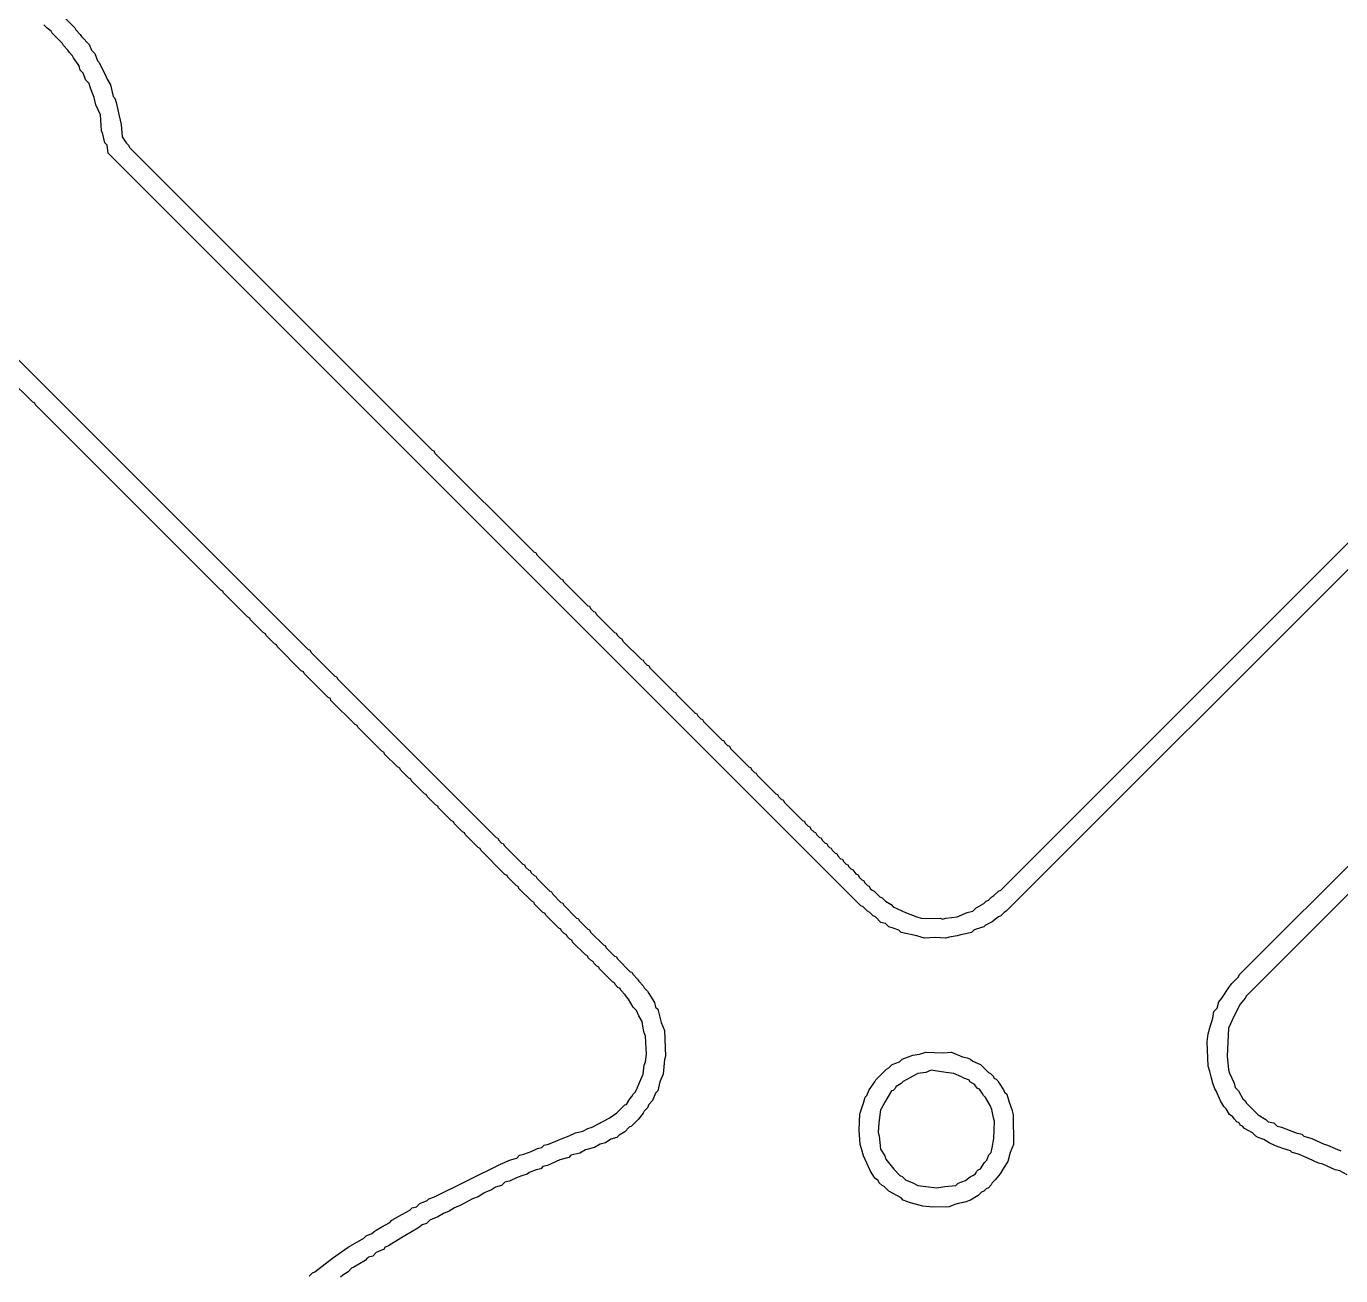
# Model space of a CAD drawing. Header units: millimetres. Extents: x 95 to 305, y 96 to 295.
# Drawn here: x 180.17 to 208.76, y 218.81 to 245.98 of the extents above; entities that cross this region are included whole.
import ezdxf

# ---------------------------------------------------------------- set-up
doc = ezdxf.new("R2010")
doc.units = ezdxf.units.MM
doc.layers.add('BottomOverlay', color=54, linetype='Continuous')

msp = doc.modelspace()

# ---------------------------------------------------------------- linework, layer by layer
at = {"layer": 'BottomOverlay'}
for p, q in [((180.942, 246.226), (181.222, 245.946)), ((180.626, 245.934), (180.553, 246.007)), ((180.711, 245.873), (180.626, 245.934)), ((180.735, 245.825), (180.711, 245.873)), ((181.222, 245.946), (181.246, 245.898)), ((181.246, 245.898), (181.344, 245.8)), ((180.954, 245.606), (180.735, 245.825)), ((180.979, 245.557), (180.954, 245.606)), ((181.344, 245.8), (181.368, 245.752)), ((181.368, 245.752), (181.538, 245.581)), ((181.538, 245.581), (181.587, 245.46)), ((181.076, 245.46), (180.979, 245.557)), ((181.1, 245.411), (181.076, 245.46)), ((181.173, 245.338), (181.1, 245.411)), ((181.198, 245.289), (181.173, 245.338)), ((181.587, 245.46), (181.66, 245.387)), ((181.66, 245.387), (181.721, 245.228)), ((181.319, 245.119), (181.198, 245.289)), ((181.344, 245.022), (181.319, 245.119)), ((181.405, 244.961), (181.344, 245.022)), ((181.721, 245.228), (181.758, 245.192)), ((181.758, 245.192), (181.904, 244.876)), ((181.465, 244.803), (181.405, 244.961)), ((181.538, 244.73), (181.465, 244.803)), ((181.563, 244.632), (181.538, 244.73)), ((181.904, 244.876), (181.928, 244.827)), ((181.928, 244.827), (182.001, 244.705)), ((181.648, 244.425), (181.563, 244.632)), ((182.001, 244.705), (182.062, 244.45)), ((182.062, 244.45), (182.098, 244.413)), ((181.685, 244.267), (181.648, 244.425)), ((181.782, 244.048), (181.685, 244.267)), ((182.098, 244.413), (182.123, 244.316)), ((182.123, 244.316), (182.159, 244.158)), ((182.159, 244.158), (182.183, 244.06)), ((181.806, 243.707), (181.782, 244.048)), ((182.183, 244.06), (182.208, 243.938)), ((182.208, 243.938), (182.232, 243.841)), ((181.831, 243.634), (181.806, 243.707)), ((181.879, 243.44), (181.831, 243.634)), ((182.232, 243.841), (182.256, 243.573)), ((181.928, 243.391), (181.879, 243.44)), ((181.952, 243.22), (181.928, 243.391)), ((182.256, 243.573), (182.342, 243.44)), ((182.342, 243.44), (182.39, 243.391)), ((182.39, 243.391), (182.415, 243.342)), ((182.415, 243.342), (188.999, 236.758)), ((201.363, 227.193), (217.658, 243.488)), ((198.321, 226.852), (181.952, 243.22)), ((217.914, 243.16), (201.485, 226.73)), ((206.559, 225.355), (220.981, 239.776)), ((179.397, 239.326), (186.297, 232.426)), ((180.309, 237.805), (179.786, 238.328)), ((220.19, 238.377), (206.706, 224.893)), ((180.358, 237.781), (180.309, 237.805)), ((180.37, 237.744), (180.358, 237.781)), ((184.398, 233.716), (180.37, 237.744)), ((188.999, 236.758), (189.035, 236.746)), ((189.035, 236.746), (189.059, 236.697)), ((189.059, 236.697), (191.213, 234.543)), ((191.213, 234.543), (191.25, 234.531)), ((191.25, 234.531), (191.274, 234.483)), ((191.274, 234.483), (191.798, 233.959)), ((191.798, 233.959), (191.834, 233.947)), ((191.834, 233.947), (191.858, 233.898)), ((191.858, 233.898), (192.382, 233.375)), ((184.447, 233.692), (184.398, 233.716)), ((184.459, 233.655), (184.447, 233.692)), ((184.983, 233.132), (184.459, 233.655)), ((192.382, 233.375), (192.418, 233.363)), ((192.418, 233.363), (192.443, 233.314)), ((192.443, 233.314), (192.503, 233.253)), ((185.031, 233.107), (184.983, 233.132)), ((185.043, 233.071), (185.031, 233.107)), ((185.323, 232.791), (185.043, 233.071)), ((192.503, 233.253), (192.54, 233.241)), ((192.54, 233.241), (192.564, 233.193)), ((192.564, 233.193), (192.966, 232.791)), ((185.372, 232.767), (185.323, 232.791)), ((185.384, 232.73), (185.372, 232.767)), ((185.567, 232.548), (185.384, 232.73)), ((192.966, 232.791), (193.002, 232.779)), ((193.002, 232.779), (193.027, 232.73)), ((193.027, 232.73), (193.088, 232.669)), ((185.615, 232.523), (185.567, 232.548)), ((185.628, 232.487), (185.615, 232.523)), ((186.151, 231.963), (185.628, 232.487)), ((193.088, 232.669), (193.124, 232.657)), ((193.124, 232.657), (193.148, 232.608)), ((193.148, 232.608), (193.55, 232.207)), ((186.297, 232.426), (186.333, 232.414)), ((186.333, 232.414), (186.358, 232.365)), ((186.358, 232.365), (186.881, 231.842)), ((193.55, 232.207), (193.587, 232.195)), ((193.587, 232.195), (193.611, 232.146)), ((193.611, 232.146), (193.672, 232.085)), ((186.199, 231.939), (186.151, 231.963)), ((186.212, 231.903), (186.199, 231.939)), ((186.735, 231.379), (186.212, 231.903)), ((193.672, 232.085), (193.708, 232.073)), ((193.708, 232.073), (193.733, 232.024)), ((193.733, 232.024), (194.256, 231.501)), ((186.881, 231.842), (186.918, 231.83)), ((186.918, 231.83), (186.942, 231.781)), ((186.942, 231.781), (190.386, 228.337)), ((186.784, 231.355), (186.735, 231.379)), ((186.796, 231.318), (186.784, 231.355)), ((187.319, 230.795), (186.796, 231.318)), ((194.256, 231.501), (194.292, 231.489)), ((194.292, 231.489), (194.317, 231.44)), ((194.317, 231.44), (194.718, 231.039)), ((194.718, 231.039), (194.755, 231.026)), ((194.755, 231.026), (194.779, 230.978)), ((187.368, 230.771), (187.319, 230.795)), ((187.38, 230.734), (187.368, 230.771)), ((187.903, 230.211), (187.38, 230.734)), ((194.779, 230.978), (194.84, 230.917)), ((194.84, 230.917), (194.877, 230.905)), ((194.877, 230.905), (194.901, 230.856)), ((194.901, 230.856), (195.302, 230.454)), ((195.302, 230.454), (195.339, 230.442)), ((195.339, 230.442), (195.363, 230.394)), ((187.952, 230.187), (187.903, 230.211)), ((187.964, 230.15), (187.952, 230.187)), ((188.244, 229.87), (187.964, 230.15)), ((195.363, 230.394), (195.424, 230.333)), ((195.424, 230.333), (195.461, 230.321)), ((195.461, 230.321), (195.485, 230.272)), ((195.485, 230.272), (195.887, 229.87)), ((188.293, 229.846), (188.244, 229.87)), ((195.887, 229.87), (195.923, 229.858)), ((195.923, 229.858), (195.947, 229.809)), ((188.305, 229.809), (188.293, 229.846)), ((188.487, 229.627), (188.305, 229.809)), ((188.536, 229.603), (188.487, 229.627)), ((188.548, 229.566), (188.536, 229.603)), ((195.947, 229.809), (196.008, 229.749)), ((196.008, 229.749), (196.045, 229.736)), ((196.045, 229.736), (196.069, 229.688)), ((196.069, 229.688), (196.471, 229.286)), ((188.828, 229.286), (188.548, 229.566)), ((188.877, 229.262), (188.828, 229.286)), ((196.471, 229.286), (196.507, 229.274)), ((188.889, 229.225), (188.877, 229.262)), ((189.072, 229.043), (188.889, 229.225)), ((189.12, 229.018), (189.072, 229.043)), ((189.132, 228.982), (189.12, 229.018)), ((196.507, 229.274), (196.532, 229.225)), ((196.532, 229.225), (196.592, 229.164)), ((196.592, 229.164), (196.629, 229.152)), ((196.629, 229.152), (196.653, 229.104)), ((196.653, 229.104), (197.055, 228.702)), ((189.412, 228.702), (189.132, 228.982)), ((189.461, 228.678), (189.412, 228.702)), ((189.473, 228.641), (189.461, 228.678)), ((189.656, 228.459), (189.473, 228.641)), ((189.704, 228.434), (189.656, 228.459)), ((189.717, 228.398), (189.704, 228.434)), ((197.055, 228.702), (197.091, 228.69)), ((197.091, 228.69), (197.116, 228.641)), ((197.116, 228.641), (197.177, 228.58)), ((197.177, 228.58), (197.213, 228.568)), ((197.213, 228.568), (197.237, 228.519)), ((197.237, 228.519), (197.298, 228.459)), ((197.298, 228.459), (197.335, 228.446)), ((197.335, 228.446), (197.359, 228.398)), ((189.996, 228.118), (189.717, 228.398)), ((190.386, 228.337), (190.422, 228.325)), ((190.422, 228.325), (190.447, 228.276)), ((190.447, 228.276), (190.508, 228.215)), ((190.508, 228.215), (190.544, 228.203)), ((190.544, 228.203), (190.568, 228.154)), ((190.568, 228.154), (190.97, 227.753)), ((197.359, 228.398), (197.42, 228.337)), ((197.42, 228.337), (197.457, 228.325)), ((197.457, 228.325), (197.481, 228.276)), ((197.481, 228.276), (197.542, 228.215)), ((197.542, 228.215), (197.578, 228.203)), ((197.578, 228.203), (197.603, 228.154)), ((197.603, 228.154), (197.639, 228.118)), ((190.045, 228.093), (189.996, 228.118)), ((190.057, 228.057), (190.045, 228.093)), ((190.581, 227.534), (190.057, 228.057)), ((197.639, 228.118), (197.676, 228.106)), ((197.676, 228.106), (197.7, 228.057)), ((197.7, 228.057), (197.761, 227.996)), ((197.761, 227.996), (197.797, 227.984)), ((197.797, 227.984), (197.822, 227.935)), ((197.822, 227.935), (197.882, 227.874)), ((197.882, 227.874), (197.919, 227.862)), ((197.919, 227.862), (197.943, 227.814)), ((190.97, 227.753), (191.007, 227.741)), ((191.007, 227.741), (191.031, 227.692)), ((191.031, 227.692), (191.092, 227.631)), ((191.092, 227.631), (191.128, 227.619)), ((191.128, 227.619), (191.153, 227.57)), ((191.153, 227.57), (191.213, 227.509)), ((197.943, 227.814), (198.004, 227.753)), ((198.004, 227.753), (198.041, 227.741)), ((198.041, 227.741), (198.065, 227.692)), ((198.065, 227.692), (198.102, 227.655)), ((198.102, 227.655), (198.15, 227.631)), ((198.15, 227.631), (198.211, 227.546)), ((190.629, 227.509), (190.581, 227.534)), ((190.641, 227.473), (190.629, 227.509)), ((190.824, 227.29), (190.641, 227.473)), ((190.873, 227.266), (190.824, 227.29)), ((191.213, 227.509), (191.25, 227.497)), ((191.25, 227.497), (191.274, 227.448)), ((191.274, 227.448), (191.554, 227.169)), ((198.211, 227.546), (198.26, 227.521)), ((198.26, 227.521), (198.284, 227.473)), ((198.284, 227.473), (198.345, 227.412)), ((198.345, 227.412), (198.381, 227.4)), ((198.381, 227.4), (198.406, 227.351)), ((198.406, 227.351), (198.467, 227.29)), ((198.467, 227.29), (198.503, 227.278)), ((190.885, 227.229), (190.873, 227.266)), ((191.165, 226.95), (190.885, 227.229)), ((191.554, 227.169), (191.591, 227.156)), ((191.591, 227.156), (191.615, 227.108)), ((191.615, 227.108), (191.798, 226.925)), ((198.503, 227.278), (198.527, 227.229)), ((198.527, 227.229), (198.564, 227.193)), ((198.564, 227.193), (198.613, 227.169)), ((198.613, 227.169), (198.734, 227.047)), ((198.734, 227.047), (198.783, 227.023)), ((198.783, 227.023), (198.856, 226.95)), ((201.095, 226.974), (201.168, 227.047)), ((201.168, 227.047), (201.217, 227.071)), ((201.217, 227.071), (201.314, 227.169)), ((201.314, 227.169), (201.363, 227.193)), ((191.213, 226.925), (191.165, 226.95)), ((191.226, 226.889), (191.213, 226.925)), ((191.408, 226.706), (191.226, 226.889)), ((191.798, 226.925), (191.834, 226.913)), ((191.834, 226.913), (191.858, 226.864)), ((191.858, 226.864), (192.138, 226.584)), ((198.369, 226.828), (198.321, 226.852)), ((198.467, 226.73), (198.369, 226.828)), ((198.515, 226.706), (198.467, 226.73)), ((198.856, 226.95), (198.978, 226.876)), ((198.978, 226.876), (199.026, 226.828)), ((199.026, 226.828), (199.294, 226.706)), ((200.633, 226.706), (200.755, 226.73)), ((200.755, 226.73), (200.828, 226.803)), ((200.828, 226.803), (200.998, 226.901)), ((200.998, 226.901), (201.047, 226.95)), ((201.047, 226.95), (201.095, 226.974)), ((201.485, 226.73), (201.436, 226.706)), ((191.457, 226.682), (191.408, 226.706)), ((191.469, 226.645), (191.457, 226.682)), ((191.749, 226.365), (191.469, 226.645)), ((192.138, 226.584), (192.175, 226.572)), ((192.175, 226.572), (192.199, 226.524)), ((192.199, 226.524), (192.382, 226.341)), ((198.588, 226.633), (198.515, 226.706)), ((198.637, 226.609), (198.588, 226.633)), ((198.759, 226.487), (198.637, 226.609)), ((198.856, 226.463), (198.759, 226.487)), ((198.929, 226.39), (198.856, 226.463)), ((199.294, 226.706), (199.538, 226.609)), ((199.538, 226.609), (199.635, 226.584)), ((199.635, 226.584), (199.866, 226.572)), ((199.866, 226.572), (200.049, 226.584)), ((200.049, 226.584), (200.097, 226.56)), ((200.097, 226.56), (200.17, 226.584)), ((200.17, 226.584), (200.414, 226.609)), ((200.414, 226.609), (200.633, 226.706)), ((201.18, 226.499), (201.034, 226.426)), ((201.314, 226.609), (201.18, 226.499)), ((201.363, 226.633), (201.314, 226.609)), ((201.436, 226.706), (201.363, 226.633)), ((191.798, 226.341), (191.749, 226.365)), ((191.81, 226.305), (191.798, 226.341)), ((191.871, 226.244), (191.81, 226.305)), ((191.919, 226.219), (191.871, 226.244)), ((191.931, 226.183), (191.919, 226.219)), ((191.992, 226.122), (191.931, 226.183)), ((192.382, 226.341), (192.418, 226.329)), ((192.418, 226.329), (192.443, 226.28)), ((192.443, 226.28), (192.722, 226)), ((199.026, 226.365), (198.929, 226.39)), ((199.148, 226.317), (199.026, 226.365)), ((199.197, 226.268), (199.148, 226.317)), ((199.538, 226.195), (199.197, 226.268)), ((199.635, 226.171), (199.538, 226.195)), ((199.708, 226.146), (199.635, 226.171)), ((199.939, 226.158), (199.708, 226.146)), ((200.17, 226.146), (199.939, 226.158)), ((200.243, 226.171), (200.17, 226.146)), ((200.414, 226.195), (200.243, 226.171)), ((200.487, 226.219), (200.414, 226.195)), ((200.633, 226.244), (200.487, 226.219)), ((200.73, 226.268), (200.633, 226.244)), ((200.779, 226.317), (200.73, 226.268)), ((200.828, 226.341), (200.779, 226.317)), ((200.998, 226.39), (200.828, 226.341)), ((201.034, 226.426), (200.998, 226.39)), ((192.041, 226.098), (191.992, 226.122)), ((192.053, 226.061), (192.041, 226.098)), ((192.333, 225.781), (192.053, 226.061)), ((192.722, 226), (192.759, 225.988)), ((192.759, 225.988), (192.783, 225.939)), ((192.783, 225.939), (192.966, 225.757)), ((192.382, 225.757), (192.333, 225.781)), ((192.394, 225.72), (192.382, 225.757)), ((192.455, 225.66), (192.394, 225.72)), ((192.503, 225.635), (192.455, 225.66)), ((192.516, 225.599), (192.503, 225.635)), ((192.576, 225.538), (192.516, 225.599)), ((192.966, 225.757), (193.002, 225.745)), ((193.002, 225.745), (193.027, 225.696)), ((193.027, 225.696), (193.307, 225.416)), ((192.625, 225.513), (192.576, 225.538)), ((192.637, 225.477), (192.625, 225.513)), ((192.917, 225.197), (192.637, 225.477)), ((193.307, 225.416), (193.343, 225.404)), ((193.343, 225.404), (193.367, 225.355)), ((193.367, 225.355), (193.465, 225.258)), ((206.389, 225.161), (206.535, 225.307)), ((206.535, 225.307), (206.559, 225.355)), ((192.966, 225.173), (192.917, 225.197)), ((192.978, 225.136), (192.966, 225.173)), ((193.039, 225.075), (192.978, 225.136)), ((193.088, 225.051), (193.039, 225.075)), ((193.1, 225.015), (193.088, 225.051)), ((193.197, 224.917), (193.1, 225.015)), ((193.465, 225.258), (193.489, 225.209)), ((193.489, 225.209), (193.587, 225.112)), ((193.587, 225.112), (193.611, 225.063)), ((193.611, 225.063), (193.684, 224.99)), ((206.17, 224.844), (206.328, 225.075)), ((206.328, 225.075), (206.389, 225.161)), ((193.221, 224.868), (193.197, 224.917)), ((193.27, 224.82), (193.221, 224.868)), ((193.367, 224.649), (193.27, 224.82)), ((193.684, 224.99), (193.708, 224.941)), ((193.708, 224.941), (193.83, 224.747)), ((193.83, 224.747), (193.854, 224.649)), ((206.073, 224.625), (206.109, 224.759)), ((206.109, 224.759), (206.17, 224.844)), ((206.681, 224.844), (206.572, 224.71)), ((206.706, 224.893), (206.681, 224.844)), ((193.441, 224.576), (193.367, 224.649)), ((193.489, 224.455), (193.441, 224.576)), ((193.562, 224.333), (193.489, 224.455)), ((193.854, 224.649), (193.903, 224.601)), ((193.903, 224.601), (193.952, 224.43)), ((193.952, 224.43), (193.976, 224.309)), ((205.975, 224.406), (206, 224.552)), ((206, 224.552), (206.073, 224.625)), ((206.438, 224.455), (206.316, 224.187)), ((206.572, 224.71), (206.438, 224.455)), ((193.587, 224.187), (193.562, 224.333)), ((193.611, 224.09), (193.587, 224.187)), ((193.976, 224.309), (194.049, 224.138)), ((205.878, 224.065), (205.915, 224.199)), ((205.915, 224.199), (205.975, 224.406)), ((206.316, 224.187), (206.292, 223.578)), ((193.635, 224.017), (193.611, 224.09)), ((193.66, 223.627), (193.635, 224.017)), ((194.049, 224.138), (194.073, 223.578)), ((205.854, 223.895), (205.878, 224.065)), ((205.878, 223.359), (205.854, 223.895)), ((193.635, 223.457), (193.66, 223.627)), ((194.073, 223.578), (194.049, 223.505)), ((199.221, 223.518), (199.452, 223.603)), ((199.452, 223.603), (199.598, 223.627)), ((199.598, 223.627), (199.732, 223.664)), ((199.732, 223.664), (200.11, 223.652)), ((200.11, 223.652), (200.292, 223.664)), ((200.292, 223.664), (200.535, 223.566)), ((206.292, 223.578), (206.316, 223.286)), ((193.587, 223.189), (193.611, 223.384)), ((193.611, 223.384), (193.635, 223.457)), ((194.049, 223.505), (194.025, 223.189)), ((198.649, 223.067), (198.88, 223.299)), ((198.88, 223.299), (198.929, 223.323)), ((198.929, 223.323), (199.002, 223.396)), ((199.002, 223.396), (199.16, 223.457)), ((199.16, 223.457), (199.221, 223.518)), ((200.535, 223.566), (200.633, 223.542)), ((200.633, 223.542), (200.706, 223.518)), ((200.706, 223.518), (200.755, 223.469)), ((200.755, 223.469), (200.876, 223.42)), ((200.876, 223.42), (200.925, 223.396)), ((200.925, 223.396), (201.095, 223.226)), ((205.915, 223.25), (205.878, 223.359)), ((206.316, 223.286), (206.34, 223.213)), ((193.489, 222.97), (193.514, 223.019)), ((193.514, 223.019), (193.587, 223.189)), ((193.952, 223.019), (193.903, 222.824)), ((194.025, 223.189), (193.952, 223.019)), ((198.503, 222.848), (198.625, 223.019)), ((198.625, 223.019), (198.649, 223.067)), ((199.245, 223.031), (199.197, 222.982)), ((199.562, 223.201), (199.245, 223.031)), ((199.732, 223.226), (199.562, 223.201)), ((199.854, 223.274), (199.732, 223.226)), ((199.939, 223.262), (199.854, 223.274)), ((200.17, 223.226), (199.939, 223.262)), ((200.341, 223.201), (200.17, 223.226)), ((200.511, 223.128), (200.341, 223.201)), ((200.56, 223.104), (200.511, 223.128)), ((200.682, 223.055), (200.56, 223.104)), ((200.694, 223.019), (200.682, 223.055)), ((200.755, 222.982), (200.694, 223.019)), ((201.095, 223.226), (201.144, 223.201)), ((201.144, 223.201), (201.205, 223.14)), ((201.205, 223.14), (201.217, 223.104)), ((201.217, 223.104), (201.266, 223.08)), ((201.266, 223.08), (201.302, 223.043)), ((201.302, 223.043), (201.327, 222.994)), ((205.939, 223.128), (205.915, 223.25)), ((205.975, 222.994), (205.939, 223.128)), ((206.34, 223.213), (206.438, 222.994)), ((193.343, 222.702), (193.367, 222.751)), ((193.367, 222.751), (193.416, 222.8)), ((193.416, 222.8), (193.441, 222.848)), ((193.441, 222.848), (193.489, 222.97)), ((193.854, 222.775), (193.793, 222.617)), ((193.903, 222.824), (193.854, 222.775)), ((198.418, 222.69), (198.454, 222.727)), ((198.454, 222.727), (198.503, 222.848)), ((198.99, 222.824), (198.844, 222.581)), ((199.026, 222.836), (198.99, 222.824)), ((199.063, 222.873), (199.026, 222.836)), ((199.087, 222.921), (199.063, 222.873)), ((199.197, 222.982), (199.087, 222.921)), ((200.803, 222.958), (200.755, 222.982)), ((200.852, 222.885), (200.803, 222.958)), ((200.901, 222.86), (200.852, 222.885)), ((200.961, 222.775), (200.901, 222.86)), ((200.986, 222.727), (200.961, 222.775)), ((201.034, 222.678), (200.986, 222.727)), ((201.327, 222.994), (201.424, 222.848)), ((201.424, 222.848), (201.448, 222.8)), ((201.448, 222.8), (201.497, 222.751)), ((201.497, 222.751), (201.546, 222.581)), ((206.024, 222.873), (205.975, 222.994)), ((206.048, 222.824), (206.024, 222.873)), ((206.146, 222.605), (206.048, 222.824)), ((206.438, 222.994), (206.462, 222.897)), ((206.462, 222.897), (206.535, 222.824)), ((206.535, 222.824), (206.633, 222.654)), ((193.015, 222.349), (193.185, 222.52)), ((193.185, 222.52), (193.221, 222.532)), ((193.221, 222.532), (193.294, 222.654)), ((193.294, 222.654), (193.343, 222.702)), ((193.684, 222.459), (193.611, 222.386)), ((193.708, 222.532), (193.684, 222.459)), ((193.793, 222.617), (193.708, 222.532)), ((198.308, 222.337), (198.333, 222.435)), ((198.333, 222.435), (198.381, 222.556)), ((198.381, 222.556), (198.418, 222.69)), ((198.844, 222.581), (198.759, 222.422)), ((201.132, 222.508), (201.034, 222.678)), ((201.168, 222.422), (201.132, 222.508)), ((201.546, 222.581), (201.606, 222.422)), ((206.219, 222.483), (206.146, 222.605)), ((206.267, 222.435), (206.219, 222.483)), ((206.34, 222.313), (206.267, 222.435)), ((206.633, 222.654), (206.681, 222.605)), ((206.681, 222.605), (206.706, 222.556)), ((206.706, 222.556), (206.961, 222.301)), ((192.479, 222.033), (192.844, 222.228)), ((192.844, 222.228), (193.015, 222.349)), ((193.477, 222.203), (193.331, 222.057)), ((193.587, 222.337), (193.477, 222.203)), ((193.611, 222.386), (193.587, 222.337)), ((198.284, 221.972), (198.296, 222.325)), ((198.296, 222.325), (198.308, 222.337)), ((198.747, 222.41), (198.71, 222.13)), ((198.759, 222.422), (198.747, 222.41)), ((201.205, 222.24), (201.168, 222.422)), ((201.229, 222.167), (201.205, 222.24)), ((201.217, 221.79), (201.229, 222.167)), ((201.606, 222.422), (201.631, 222.301)), ((201.631, 222.301), (201.643, 221.656)), ((206.413, 222.264), (206.34, 222.313)), ((206.438, 222.215), (206.413, 222.264)), ((206.499, 222.155), (206.438, 222.215)), ((206.547, 222.13), (206.499, 222.155)), ((206.961, 222.301), (207.131, 222.203)), ((207.131, 222.203), (207.18, 222.155)), ((207.18, 222.155), (207.302, 222.13)), ((191.98, 221.85), (192.114, 221.911)), ((192.114, 221.911), (192.272, 221.948)), ((192.272, 221.948), (192.382, 222.009)), ((192.382, 222.009), (192.479, 222.033)), ((193.063, 221.863), (193.015, 221.814)), ((193.185, 221.936), (193.063, 221.863)), ((193.282, 222.033), (193.185, 221.936)), ((193.331, 222.057), (193.282, 222.033)), ((198.308, 221.656), (198.284, 221.972)), ((198.71, 222.13), (198.698, 221.923)), ((198.698, 221.923), (198.722, 221.85)), ((206.572, 222.082), (206.547, 222.13)), ((206.62, 222.057), (206.572, 222.082)), ((206.669, 222.009), (206.62, 222.057)), ((206.839, 221.911), (206.669, 222.009)), ((206.912, 221.838), (206.839, 221.911)), ((207.302, 222.13), (207.375, 222.057)), ((207.375, 222.057), (207.472, 222.033)), ((207.472, 222.033), (207.789, 221.911)), ((207.789, 221.911), (207.91, 221.887)), ((207.91, 221.887), (207.959, 221.838)), ((191.153, 221.51), (191.286, 221.57)), ((191.286, 221.57), (191.384, 221.595)), ((191.384, 221.595), (191.432, 221.643)), ((191.432, 221.643), (191.53, 221.668)), ((191.53, 221.668), (191.688, 221.729)), ((191.688, 221.729), (191.822, 221.79)), ((191.822, 221.79), (191.98, 221.85)), ((192.528, 221.595), (192.333, 221.546)), ((192.649, 221.668), (192.528, 221.595)), ((192.771, 221.692), (192.649, 221.668)), ((192.881, 221.777), (192.771, 221.692)), ((193.015, 221.814), (192.881, 221.777)), ((198.345, 221.546), (198.308, 221.656)), ((198.722, 221.85), (198.747, 221.558)), ((201.156, 221.485), (201.18, 221.583)), ((201.18, 221.583), (201.217, 221.79)), ((201.643, 221.656), (201.57, 221.485)), ((206.961, 221.814), (206.912, 221.838)), ((207.083, 221.765), (206.961, 221.814)), ((207.204, 221.692), (207.083, 221.765)), ((207.338, 221.631), (207.204, 221.692)), ((207.497, 221.57), (207.338, 221.631)), ((207.667, 221.522), (207.497, 221.57)), ((207.959, 221.838), (208.129, 221.79)), ((208.129, 221.79), (208.397, 221.668)), ((208.397, 221.668), (208.47, 221.643)), ((208.47, 221.643), (208.641, 221.57)), ((208.641, 221.57), (208.762, 221.522)), ((190.483, 221.23), (190.702, 221.327)), ((190.702, 221.327), (190.836, 221.364)), ((190.836, 221.364), (190.897, 221.424)), ((190.897, 221.424), (190.994, 221.449)), ((190.994, 221.449), (191.153, 221.51)), ((191.773, 221.327), (191.506, 221.205)), ((191.968, 221.376), (191.773, 221.327)), ((192.017, 221.424), (191.968, 221.376)), ((192.211, 221.473), (192.017, 221.424)), ((192.333, 221.546), (192.211, 221.473)), ((198.381, 221.412), (198.345, 221.546)), ((198.527, 221.096), (198.381, 221.412)), ((198.747, 221.558), (198.844, 221.412)), ((198.844, 221.412), (198.868, 221.339)), ((198.868, 221.339), (199.039, 221.12)), ((201.01, 221.266), (201.059, 221.315)), ((201.059, 221.315), (201.107, 221.437)), ((201.107, 221.437), (201.156, 221.485)), ((201.521, 221.291), (201.424, 221.145)), ((201.57, 221.485), (201.521, 221.291)), ((207.703, 221.485), (207.667, 221.522)), ((207.837, 221.449), (207.703, 221.485)), ((208.008, 221.376), (207.837, 221.449)), ((208.056, 221.351), (208.008, 221.376)), ((208.275, 221.254), (208.056, 221.351)), ((189.047, 220.524), (190.483, 221.23)), ((191.067, 221.011), (190.97, 220.986)), ((191.104, 221.047), (191.067, 221.011)), ((191.262, 221.108), (191.104, 221.047)), ((191.359, 221.132), (191.262, 221.108)), ((191.408, 221.181), (191.359, 221.132)), ((191.506, 221.205), (191.408, 221.181)), ((198.625, 220.925), (198.527, 221.096)), ((199.039, 221.12), (199.172, 220.986)), ((200.755, 220.986), (200.815, 221.023)), ((200.815, 221.023), (200.84, 221.072)), ((200.84, 221.072), (200.876, 221.108)), ((200.876, 221.108), (200.925, 221.132)), ((200.925, 221.132), (201.01, 221.266)), ((201.351, 221.023), (201.241, 220.889)), ((201.424, 221.145), (201.351, 221.023)), ((208.373, 221.23), (208.275, 221.254)), ((208.641, 221.108), (208.373, 221.23)), ((208.738, 221.084), (208.641, 221.108)), ((208.896, 220.998), (208.738, 221.084)), ((190.374, 220.731), (190.289, 220.67)), ((190.508, 220.767), (190.374, 220.731)), ((190.581, 220.84), (190.508, 220.767)), ((190.678, 220.865), (190.581, 220.84)), ((190.848, 220.938), (190.678, 220.865)), ((190.97, 220.986), (190.848, 220.938)), ((198.698, 220.877), (198.625, 220.925)), ((198.722, 220.828), (198.698, 220.877)), ((198.783, 220.767), (198.722, 220.828)), ((198.832, 220.743), (198.783, 220.767)), ((198.929, 220.646), (198.832, 220.743)), ((199.172, 220.986), (199.221, 220.962)), ((199.221, 220.962), (199.294, 220.889)), ((199.294, 220.889), (199.452, 220.828)), ((199.452, 220.828), (199.562, 220.767)), ((199.562, 220.767), (199.732, 220.743)), ((199.732, 220.743), (199.976, 220.719)), ((199.976, 220.719), (200.146, 220.743)), ((200.146, 220.743), (200.389, 220.767)), ((200.389, 220.767), (200.438, 220.816)), ((200.438, 220.816), (200.596, 220.877)), ((200.596, 220.877), (200.706, 220.962)), ((200.706, 220.962), (200.755, 220.986)), ((201.095, 220.719), (201.047, 220.694)), ((201.156, 220.779), (201.095, 220.719)), ((201.18, 220.828), (201.156, 220.779)), ((201.241, 220.889), (201.18, 220.828)), ((188.731, 220.378), (188.889, 220.439)), ((188.889, 220.439), (188.926, 220.475)), ((188.926, 220.475), (189.047, 220.524)), ((189.875, 220.475), (189.607, 220.329)), ((189.996, 220.524), (189.875, 220.475)), ((190.118, 220.597), (189.996, 220.524)), ((190.167, 220.621), (190.118, 220.597)), ((190.289, 220.67), (190.167, 220.621)), ((199.197, 220.5), (198.929, 220.646)), ((199.245, 220.451), (199.197, 220.5)), ((199.404, 220.39), (199.245, 220.451)), ((200.706, 220.451), (200.584, 220.402)), ((200.876, 220.548), (200.706, 220.451)), ((200.949, 220.621), (200.876, 220.548)), ((200.998, 220.646), (200.949, 220.621)), ((201.047, 220.694), (200.998, 220.646)), ((188.341, 220.134), (188.512, 220.232)), ((188.512, 220.232), (188.56, 220.28)), ((188.56, 220.28), (188.658, 220.305)), ((188.658, 220.305), (188.731, 220.378)), ((189.242, 220.159), (189.12, 220.086)), ((189.364, 220.207), (189.242, 220.159)), ((189.485, 220.28), (189.364, 220.207)), ((189.607, 220.329), (189.485, 220.28)), ((199.671, 220.317), (199.404, 220.39)), ((199.89, 220.293), (199.671, 220.317)), ((200.243, 220.305), (199.89, 220.293)), ((200.365, 220.353), (200.243, 220.305)), ((200.438, 220.378), (200.365, 220.353)), ((200.584, 220.402), (200.438, 220.378)), ((187.782, 219.794), (187.903, 219.867)), ((187.903, 219.867), (188.074, 219.964)), ((188.074, 219.964), (188.122, 220.013)), ((188.122, 220.013), (188.341, 220.134)), ((188.731, 219.867), (188.682, 219.842)), ((188.779, 219.915), (188.731, 219.867)), ((188.877, 219.94), (188.779, 219.915)), ((188.95, 220.013), (188.877, 219.94)), ((188.999, 220.037), (188.95, 220.013)), ((189.12, 220.086), (188.999, 220.037)), ((187.173, 219.429), (187.514, 219.623)), ((187.514, 219.623), (187.563, 219.672)), ((187.563, 219.672), (187.684, 219.721)), ((187.684, 219.721), (187.733, 219.769)), ((187.733, 219.769), (187.782, 219.794)), ((188.317, 219.623), (188.049, 219.453)), ((188.682, 219.842), (188.317, 219.623)), ((186.832, 219.185), (187.173, 219.429)), ((187.782, 219.307), (187.709, 219.234)), ((187.83, 219.331), (187.782, 219.307)), ((187.952, 219.38), (187.83, 219.331)), ((187.964, 219.416), (187.952, 219.38)), ((188.049, 219.453), (187.964, 219.416)), ((186.443, 218.893), (186.832, 219.185)), ((187.538, 219.137), (187.295, 218.99)), ((187.587, 219.185), (187.538, 219.137)), ((187.599, 219.197), (187.587, 219.185)), ((187.611, 219.21), (187.599, 219.197)), ((187.709, 219.234), (187.611, 219.21)), ((186.321, 218.796), (186.394, 218.869)), ((186.394, 218.869), (186.443, 218.893)), ((187.051, 218.82), (187.003, 218.771)), ((187.173, 218.893), (187.051, 218.82)), ((187.246, 218.966), (187.173, 218.893)), ((187.295, 218.99), (187.246, 218.966))]:
    msp.add_line(p, q, dxfattribs=at)

doc.saveas('drawing.dxf')
